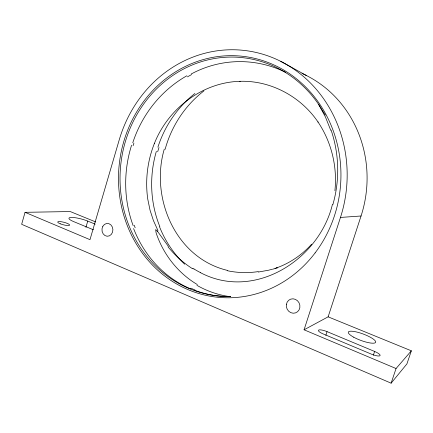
<?xml version="1.0" encoding="UTF-8"?>
<svg xmlns="http://www.w3.org/2000/svg" width="433" height="433" viewBox="0 0 433 433"><rect width="100%" height="100%" fill="white"/><g stroke="black" fill="none" stroke-linecap="round" stroke-linejoin="round"><path stroke-width="0.65" d="M334.915 190.639C337.442 166.662 331.456 141.959 317.974 121.944L318.071 122.09C300.881 96.613 270.76 80.284 239.871 81.312L240.131 81.301C202.238 82.243 167.999 108.775 154.337 143.599L154.359 143.529C147.409 161.103 145.077 180.409 147.761 199.126L150.018 210.097L153.412 220.538L157.958 230.572M164.291 149.087C150.744 194.888 172.68 251.708 219.526 268.081A95.531 86.248 -84.5 0 0 226.086 270.057L227.417 270.43M95.661 221.929L70.243 211.548L25.054 212.322L21.65 224.305L391.118 383.173L406.912 363.915L411.35 350.811L328.127 316.837L304.069 329.8L396.06 368.532L411.35 350.811M332.403 204.533C318.986 259.995 254.16 301.097 200.365 272.606M85.929 227.325L87.747 221.095A12.27 2.468 14.9 0 0 71.218 217.442A12.27 2.468 14.9 0 0 73.745 221.642L93.485 229.809M157.677 151.75L159.003 147.496M133.077 145.694L133.916 143.112M25.054 212.322L89.983 239.66L119.243 139.821A127.118 116.666 -85 0 1 267.735 55.819A127.118 116.666 -85 0 1 340.468 217.436L304.069 329.8M328.127 316.837L361.052 215.997A114.621 107.021 -85 0 0 302.012 73.448M325.849 335.348L327.061 331.629L374.605 351.444A7.502 1.846 20.9 0 1 379.979 355.704A7.502 1.846 20.9 0 1 371.552 354.199L323.229 333.957A7.199 1.781 19.9 0 1 318.65 330.076A7.199 1.781 19.9 0 1 327.061 331.629M373.338 355.244L374.605 351.444M391.118 383.173L396.06 368.532M311.619 244.234C301.947 254.929 289.774 263.28 276.14 268.049M187.381 76.879L191.489 74.633M272.638 269.191L274.3 268.763M274.533 268.704L275.756 268.4M272.097 269.331L268.649 270.17M268.206 270.273L258.236 272.059M340.468 217.436L361.052 215.997M194.996 289.948L190.818 288.21M87.747 221.095L95.222 224.159M280.784 61.378L306.64 75.645M197.329 284.568C178.077 273.163 163.42 254.523 156.281 233.365A31.777 30.018 0.8 0 1 156.048 232.532L155.636 229.56L157.287 231.027M193.984 269.045L192.734 268.26M168.415 246.399L157.72 231.617M230.692 296.421A119.768 109.922 -85 0 1 131.74 124.601A119.768 109.922 -85 0 1 318.683 104.477L325.335 115.086M318.683 104.477L325.448 117.007L330.736 130.263M135.161 227.774L134.241 225.274M200.387 272.552A102.177 91.969 -82.6 0 1 194.011 268.985M192.512 268.714A112.45 99.552 89.3 0 1 168.009 246.821M157.136 231.114A30.824 25.774 34.4 0 1 157.563 231.698M230.643 296.724A118.685 103.411 -78.3 0 1 196.955 285.352M230.692 296.562A120.32 106.632 -83.4 0 1 194.877 290.327M157.915 147.133A109.527 104.38 -77.5 0 1 194.899 93.463M159.853 226.67A110.502 103.141 -73.1 0 1 156.345 151.366M184.674 264.2A111.405 101.679 -76.1 0 1 159.55 226.838M191.191 74.016A115.687 108.521 84.7 0 1 285.812 72.381M132.779 142.728A117.213 110.696 -78.2 0 1 186.839 75.78M133.191 225.755A118.344 109.343 -73.9 0 1 131.572 145.217M190.569 288.854A119.476 107.649 -76.6 0 1 133.602 228.57M331.11 130.111A115.898 107.108 88.6 0 1 332.847 204.685M276.979 268.032A5.45 3.664 0.8 0 1 277.32 267.967M276.211 268A13.234 8.357 -0.2 0 1 276.887 267.854M275.621 268.222A23.761 12.698 -3 0 1 275.87 268.162M258.214 271.61A102.415 91.487 -65.3 0 1 227.347 270.706M165.125 149.32A105.982 99.076 -75.1 0 1 203.911 90.908M102.838 226.291A6.425 5.488 88.9 0 0 107.119 236.25A6.425 5.488 88.9 0 0 112.326 226.984A6.425 5.488 88.9 0 0 102.838 226.291M286.386 304.426A7.291 6.739 67.3 0 0 295.501 312.902A7.291 6.739 67.3 0 0 297.46 300.719A7.291 6.739 67.3 0 0 286.386 304.426M315.116 252.899A121.132 111.151 -85 0 0 248.726 57.151A121.132 111.151 -85 0 0 125.294 220.126A121.132 111.151 -85 0 0 315.116 252.899M60.322 223.823A6.192 1.294 14.6 0 0 69.653 225.117A6.192 1.294 14.6 0 0 61.01 221.691A6.192 1.294 14.6 0 0 60.322 223.823M353.685 337.188A14.603 3.41 20.4 0 0 375.617 342.406A14.603 3.41 20.4 0 0 356.662 332.003A14.603 3.41 20.4 0 0 353.685 337.188"/></g></svg>
